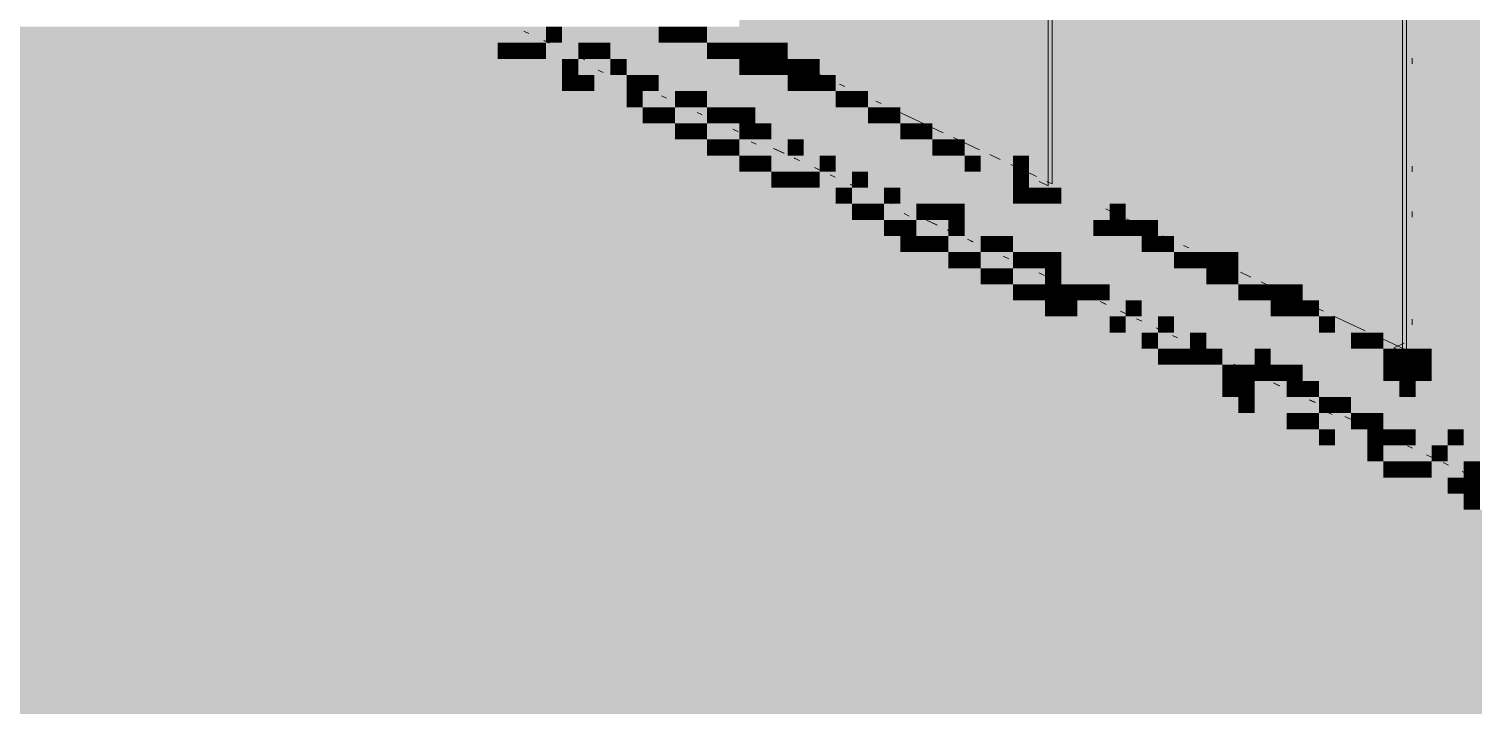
# Paper-space layout '03 3D Building and Roof' of a CAD drawing. Header units: millimetres. Extents: x 5 to 415, y 5 to 292.
# Drawn here: x 197.31 to 212.26, y 167.14 to 174.14 of the extents above; entities that cross this region are included whole.
import ezdxf

# ---------------------------------------------------------------- set-up
doc = ezdxf.new("R2010")
doc.units = ezdxf.units.MM
doc.layers.add('EXISTING', color=7, linetype='Continuous')
doc.layers.add('IMAGES', color=7, linetype='Continuous')

# ---------------------------------------------------------------- blocks, each defined once
blk = doc.blocks.new('SHEET_03')
at = {"layer": 'EXISTING', "color": 250, "lineweight": 9}
for p, q in [((207.858, 181.887), (207.858, 172.52)), ((207.9, 181.698), (207.9, 172.54)), ((211.526, 180.165), (211.526, 170.799)), ((211.567, 179.976), (211.567, 170.818)), ((202.484, 174.096), (202.431, 174.121)), ((202.692, 173.999), (202.639, 174.024)), ((202.695, 173.997), (202.642, 174.022)), ((203.062, 173.825), (203.01, 173.85)), ((203.065, 173.824), (203.012, 173.849)), ((205.377, 173.724), (204.894, 173.951)), ((211.626, 173.781), (211.626, 173.84)), ((203.254, 173.693), (203.201, 173.718)), ((205.592, 173.623), (205.484, 173.674)), ((203.697, 173.527), (203.644, 173.552)), ((203.698, 173.527), (203.645, 173.551)), ((205.753, 173.548), (205.699, 173.573)), ((203.909, 173.427), (203.856, 173.452)), ((203.909, 173.428), (203.856, 173.452)), ((205.967, 173.447), (205.86, 173.497)), ((206.129, 173.371), (206.075, 173.397)), ((204.279, 173.254), (204.226, 173.279)), ((204.279, 173.254), (204.226, 173.279)), ((206.773, 173.069), (206.29, 173.296)), ((204.648, 173.081), (204.595, 173.105)), ((204.649, 173.08), (204.596, 173.105)), ((204.837, 172.95), (204.784, 172.975)), ((207.148, 172.893), (206.88, 173.019)), ((205.123, 172.858), (205.017, 172.907)), ((205.125, 172.857), (205.019, 172.906)), ((205.281, 172.783), (205.229, 172.808)), ((205.284, 172.782), (205.231, 172.807)), ((207.363, 172.792), (207.256, 172.842)), ((205.492, 172.684), (205.44, 172.709)), ((205.495, 172.683), (205.442, 172.708)), ((205.654, 172.608), (205.601, 172.633)), ((207.524, 172.716), (207.471, 172.741)), ((207.739, 172.615), (207.632, 172.666)), ((211.626, 172.665), (211.626, 172.724)), ((205.862, 172.511), (205.809, 172.535)), ((205.865, 172.509), (205.812, 172.534)), ((207.858, 172.52), (207.767, 172.563)), ((207.9, 172.54), (207.846, 172.565)), ((206.231, 172.337), (206.179, 172.362)), ((206.236, 172.335), (206.183, 172.36)), ((206.42, 172.207), (206.367, 172.232)), ((208.561, 172.229), (208.454, 172.28)), ((208.722, 172.154), (208.668, 172.179)), ((211.626, 172.196), (211.626, 172.254)), ((206.706, 172.114), (206.601, 172.164)), ((206.711, 172.112), (206.606, 172.161)), ((206.865, 172.04), (206.812, 172.065)), ((206.87, 172.037), (206.817, 172.062)), ((208.937, 172.053), (208.829, 172.103)), ((207.076, 171.941), (207.023, 171.966)), ((207.082, 171.938), (207.029, 171.963)), ((207.24, 171.863), (207.187, 171.888)), ((209.098, 171.977), (209.044, 172.003)), ((209.313, 171.877), (209.259, 171.902)), ((207.445, 171.767), (207.392, 171.792)), ((207.452, 171.764), (207.399, 171.789)), ((209.742, 171.675), (209.42, 171.826)), ((207.611, 171.69), (207.558, 171.715)), ((207.815, 171.594), (207.762, 171.619)), ((207.822, 171.59), (207.769, 171.615)), ((209.957, 171.574), (209.849, 171.625)), ((210.118, 171.499), (210.064, 171.524)), ((210.333, 171.398), (210.225, 171.448)), ((208.298, 171.367), (208.192, 171.417)), ((208.29, 171.371), (208.237, 171.396)), ((208.448, 171.297), (208.395, 171.321)), ((208.457, 171.292), (208.404, 171.317)), ((210.494, 171.322), (210.44, 171.347)), ((208.659, 171.197), (208.606, 171.222)), ((208.668, 171.193), (208.615, 171.218)), ((208.827, 171.119), (208.774, 171.143)), ((210.708, 171.221), (210.655, 171.247)), ((211.138, 171.02), (210.816, 171.171)), ((211.626, 171.08), (211.626, 171.139)), ((209.028, 171.024), (208.976, 171.049)), ((209.038, 171.019), (208.986, 171.044)), ((209.197, 170.945), (209.144, 170.97)), ((209.398, 170.851), (209.345, 170.875)), ((209.409, 170.846), (209.356, 170.87)), ((211.567, 170.818), (211.245, 170.969)), ((211.434, 170.842), (211.542, 170.892)), ((211.526, 170.799), (211.434, 170.842)), ((209.885, 170.622), (209.779, 170.672)), ((209.873, 170.628), (209.82, 170.652)), ((210.031, 170.553), (209.978, 170.578)), ((210.043, 170.548), (209.99, 170.572)), ((210.242, 170.454), (210.19, 170.479)), ((210.255, 170.448), (210.202, 170.473)), ((210.413, 170.374), (210.361, 170.399)), ((210.612, 170.281), (210.559, 170.305)), ((210.625, 170.275), (210.572, 170.299)), ((210.784, 170.2), (210.731, 170.225)), ((210.799, 170.151), (210.746, 170.176)), ((210.981, 170.107), (210.928, 170.132)), ((210.995, 170.101), (210.942, 170.126)), ((211.245, 169.983), (211.192, 170.008)), ((211.26, 169.977), (211.207, 170.001)), ((211.418, 169.902), (211.365, 169.927)), ((211.456, 169.884), (211.403, 169.909)), ((211.63, 169.803), (211.577, 169.828)), ((211.826, 169.711), (211.773, 169.736)), ((211.841, 169.703), (211.788, 169.728)), ((212, 169.629), (211.947, 169.654)), ((212.195, 169.537), (212.142, 169.562)), ((212.211, 169.53), (212.159, 169.555))]:
    blk.add_line(p, q, dxfattribs=at)
at = {"layer": 'IMAGES', "color": 7}
for points in [[(212.16, 169.833), (212.326, 169.833), (212.16, 184.5), (212.326, 184.5)], [(204.661, 174), (204.828, 174), (204.661, 183.167), (204.828, 183.167)], [(207.994, 172.5), (208.161, 172.5), (207.994, 181.833), (208.161, 181.833)], [(204.828, 174), (207.661, 174), (204.828, 181.667), (207.661, 181.667)], [(207.661, 172.667), (207.827, 172.667), (207.661, 181.667), (207.827, 181.667)], [(207.827, 172.667), (207.994, 172.667), (207.827, 181.667), (207.994, 181.667)], [(208.161, 172), (208.327, 172), (208.161, 181.5), (208.327, 181.5)], [(208.327, 172.167), (208.494, 172.167), (208.327, 181.333), (208.494, 181.333)], [(208.494, 172.333), (211.327, 172.333), (208.494, 180), (211.327, 180)], [(211.327, 170.833), (211.66, 170.833), (211.327, 180), (211.66, 180)], [(211.827, 170.667), (211.993, 170.667), (211.827, 180), (211.993, 180)], [(211.993, 170.667), (212.16, 170.667), (211.993, 180), (212.16, 180)], [(211.66, 170.833), (211.827, 170.833), (211.66, 179.833), (211.827, 179.833)], [(146.339, 174), (201.828, 174), (146.339, 174.167), (201.828, 174.167)], [(201.828, 174), (202.162, 174), (201.828, 174.167), (202.162, 174.167)], [(202.162, 174), (202.662, 174), (202.162, 174.167), (202.662, 174.167)], [(202.662, 174), (202.828, 174), (202.662, 174.167), (202.828, 174.167)], [(202.828, 174), (203.162, 174), (202.828, 174.167), (203.162, 174.167)], [(203.162, 174), (203.828, 174), (203.162, 174.167), (203.828, 174.167)], [(203.828, 174), (203.995, 174), (203.828, 174.167), (203.995, 174.167)], [(203.995, 174), (204.161, 174), (203.995, 174.167), (204.161, 174.167)], [(204.161, 174), (204.328, 174), (204.161, 174.167), (204.328, 174.167)], [(204.328, 174), (204.661, 174), (204.328, 174.167), (204.661, 174.167)], [(146.672, 173.833), (202.162, 173.833), (146.672, 174), (202.162, 174)], [(202.162, 173.833), (202.328, 173.833), (202.162, 174), (202.328, 174)], [(202.328, 173.833), (202.495, 173.833), (202.328, 174), (202.495, 174)], [(202.495, 173.833), (202.662, 173.833), (202.495, 174), (202.662, 174)], [(202.662, 173.833), (202.995, 173.833), (202.662, 174), (202.995, 174)], [(202.995, 173.833), (203.162, 173.833), (202.995, 174), (203.162, 174)], [(203.162, 173.833), (203.328, 173.833), (203.162, 174), (203.328, 174)], [(203.328, 173.833), (203.995, 173.833), (203.328, 174), (203.995, 174)], [(203.995, 173.833), (204.328, 173.833), (203.995, 174), (204.328, 174)], [(204.328, 173.833), (204.495, 173.833), (204.328, 174), (204.495, 174)], [(204.495, 173.833), (204.661, 173.833), (204.495, 174), (204.661, 174)], [(204.661, 173.833), (204.828, 173.833), (204.661, 174), (204.828, 174)], [(204.828, 173.833), (204.994, 173.833), (204.828, 174), (204.994, 174)], [(204.994, 173.833), (205.161, 173.833), (204.994, 174), (205.161, 174)], [(205.161, 173.833), (207.661, 173.833), (205.161, 174), (207.661, 174)], [(147.005, 173.667), (202.495, 173.667), (147.005, 173.833), (202.495, 173.833)], [(202.495, 173.667), (202.828, 173.667), (202.495, 173.833), (202.828, 173.833)], [(202.828, 173.667), (202.995, 173.667), (202.828, 173.833), (202.995, 173.833)], [(202.995, 173.667), (203.328, 173.667), (202.995, 173.833), (203.328, 173.833)], [(203.328, 173.667), (203.495, 173.667), (203.328, 173.833), (203.495, 173.833)], [(203.495, 173.667), (203.828, 173.667), (203.495, 173.833), (203.828, 173.833)], [(203.828, 173.667), (204.661, 173.667), (203.828, 173.833), (204.661, 173.833)], [(204.661, 173.667), (204.828, 173.667), (204.661, 173.833), (204.828, 173.833)], [(204.828, 173.667), (204.994, 173.667), (204.828, 173.833), (204.994, 173.833)], [(204.994, 173.667), (205.161, 173.667), (204.994, 173.833), (205.161, 173.833)], [(205.161, 173.667), (205.328, 173.667), (205.161, 173.833), (205.328, 173.833)], [(205.328, 173.667), (205.494, 173.667), (205.328, 173.833), (205.494, 173.833)], [(205.494, 173.667), (207.661, 173.667), (205.494, 173.833), (207.661, 173.833)], [(147.505, 173.5), (202.828, 173.5), (147.505, 173.667), (202.828, 173.667)], [(202.828, 173.5), (202.995, 173.5), (202.828, 173.667), (202.995, 173.667)], [(202.995, 173.5), (203.162, 173.5), (202.995, 173.667), (203.162, 173.667)], [(203.162, 173.5), (203.495, 173.5), (203.162, 173.667), (203.495, 173.667)], [(203.495, 173.5), (203.661, 173.5), (203.495, 173.667), (203.661, 173.667)], [(203.661, 173.5), (203.828, 173.5), (203.661, 173.667), (203.828, 173.667)], [(203.828, 173.5), (204.161, 173.5), (203.828, 173.667), (204.161, 173.667)], [(204.161, 173.5), (204.828, 173.5), (204.161, 173.667), (204.828, 173.667)], [(204.828, 173.5), (205.161, 173.5), (204.828, 173.667), (205.161, 173.667)], [(205.161, 173.5), (205.328, 173.5), (205.161, 173.667), (205.328, 173.667)], [(205.328, 173.5), (205.494, 173.5), (205.328, 173.667), (205.494, 173.667)], [(205.494, 173.5), (205.661, 173.5), (205.494, 173.667), (205.661, 173.667)], [(205.661, 173.5), (207.661, 173.5), (205.661, 173.667), (207.661, 173.667)], [(147.838, 173.333), (203.162, 173.333), (147.838, 173.5), (203.162, 173.5)], [(203.162, 173.333), (203.495, 173.333), (203.162, 173.5), (203.495, 173.5)], [(203.495, 173.333), (203.661, 173.333), (203.495, 173.5), (203.661, 173.5)], [(203.661, 173.333), (203.995, 173.333), (203.661, 173.5), (203.995, 173.5)], [(203.995, 173.333), (204.161, 173.333), (203.995, 173.5), (204.161, 173.5)], [(204.161, 173.333), (204.328, 173.333), (204.161, 173.5), (204.328, 173.5)], [(204.328, 173.333), (204.661, 173.333), (204.328, 173.5), (204.661, 173.5)], [(204.661, 173.333), (205.161, 173.333), (204.661, 173.5), (205.161, 173.5)], [(205.161, 173.333), (205.661, 173.333), (205.161, 173.5), (205.661, 173.5)], [(205.661, 173.333), (205.828, 173.333), (205.661, 173.5), (205.828, 173.5)], [(205.828, 173.333), (205.994, 173.333), (205.828, 173.5), (205.994, 173.5)], [(205.994, 173.333), (207.661, 173.333), (205.994, 173.5), (207.661, 173.5)], [(148.172, 173.167), (203.661, 173.167), (148.172, 173.333), (203.661, 173.333)], [(203.661, 173.167), (203.828, 173.167), (203.661, 173.333), (203.828, 173.333)], [(203.828, 173.167), (203.995, 173.167), (203.828, 173.333), (203.995, 173.333)], [(203.995, 173.167), (204.328, 173.167), (203.995, 173.333), (204.328, 173.333)], [(204.328, 173.167), (204.495, 173.167), (204.328, 173.333), (204.495, 173.333)], [(204.495, 173.167), (204.661, 173.167), (204.495, 173.333), (204.661, 173.333)], [(204.661, 173.167), (204.828, 173.167), (204.661, 173.333), (204.828, 173.333)], [(204.828, 173.167), (205.661, 173.167), (204.828, 173.333), (205.661, 173.333)], [(205.661, 173.167), (205.994, 173.167), (205.661, 173.333), (205.994, 173.333)], [(205.994, 173.167), (206.161, 173.167), (205.994, 173.333), (206.161, 173.333)], [(206.161, 173.167), (206.328, 173.167), (206.161, 173.333), (206.328, 173.333)], [(206.328, 173.167), (207.661, 173.167), (206.328, 173.333), (207.661, 173.333)], [(148.505, 173), (203.995, 173), (148.505, 173.167), (203.995, 173.167)], [(203.995, 173), (204.161, 173), (203.995, 173.167), (204.161, 173.167)], [(204.161, 173), (204.328, 173), (204.161, 173.167), (204.328, 173.167)], [(204.328, 173), (204.661, 173), (204.328, 173.167), (204.661, 173.167)], [(204.661, 173), (204.828, 173), (204.661, 173.167), (204.828, 173.167)], [(204.828, 173), (204.994, 173), (204.828, 173.167), (204.994, 173.167)], [(204.994, 173), (205.328, 173), (204.994, 173.167), (205.328, 173.167)], [(205.328, 173), (205.994, 173), (205.328, 173.167), (205.994, 173.167)], [(205.994, 173), (206.328, 173), (205.994, 173.167), (206.328, 173.167)], [(206.328, 173), (206.494, 173), (206.328, 173.167), (206.494, 173.167)], [(206.494, 173), (206.661, 173), (206.494, 173.167), (206.661, 173.167)], [(206.661, 173), (207.661, 173), (206.661, 173.167), (207.661, 173.167)], [(148.838, 172.833), (204.328, 172.833), (148.838, 173), (204.328, 173)], [(204.328, 172.833), (204.495, 172.833), (204.328, 173), (204.495, 173)], [(204.495, 172.833), (204.661, 172.833), (204.495, 173), (204.661, 173)], [(204.661, 172.833), (205.161, 172.833), (204.661, 173), (205.161, 173)], [(205.161, 172.833), (205.328, 172.833), (205.161, 173), (205.328, 173)], [(205.328, 172.833), (205.661, 172.833), (205.328, 173), (205.661, 173)], [(205.661, 172.833), (206.328, 172.833), (205.661, 173), (206.328, 173)], [(206.328, 172.833), (206.661, 172.833), (206.328, 173), (206.661, 173)], [(206.661, 172.833), (206.827, 172.833), (206.661, 173), (206.827, 173)], [(206.827, 172.833), (206.994, 172.833), (206.827, 173), (206.994, 173)], [(206.994, 172.833), (207.661, 172.833), (206.994, 173), (207.661, 173)], [(149.172, 172.667), (204.661, 172.667), (149.172, 172.833), (204.661, 172.833)], [(204.661, 172.667), (204.828, 172.667), (204.661, 172.833), (204.828, 172.833)], [(204.828, 172.667), (204.994, 172.667), (204.828, 172.833), (204.994, 172.833)], [(204.994, 172.667), (205.494, 172.667), (204.994, 172.833), (205.494, 172.833)], [(205.494, 172.667), (205.661, 172.667), (205.494, 172.833), (205.661, 172.833)], [(205.661, 172.667), (205.994, 172.667), (205.661, 172.833), (205.994, 172.833)], [(205.994, 172.667), (206.661, 172.667), (205.994, 172.833), (206.661, 172.833)], [(206.661, 172.667), (206.994, 172.667), (206.661, 172.833), (206.994, 172.833)], [(206.994, 172.667), (207.161, 172.667), (206.994, 172.833), (207.161, 172.833)], [(207.161, 172.667), (207.494, 172.667), (207.161, 172.833), (207.494, 172.833)], [(207.494, 172.667), (207.661, 172.667), (207.494, 172.833), (207.661, 172.833)], [(149.505, 172.5), (204.994, 172.5), (149.505, 172.667), (204.994, 172.667)], [(204.994, 172.5), (205.161, 172.5), (204.994, 172.667), (205.161, 172.667)], [(205.161, 172.5), (205.328, 172.5), (205.161, 172.667), (205.328, 172.667)], [(205.328, 172.5), (205.494, 172.5), (205.328, 172.667), (205.494, 172.667)], [(205.494, 172.5), (205.828, 172.5), (205.494, 172.667), (205.828, 172.667)], [(205.828, 172.5), (205.994, 172.5), (205.828, 172.667), (205.994, 172.667)], [(205.994, 172.5), (206.328, 172.5), (205.994, 172.667), (206.328, 172.667)], [(206.328, 172.5), (206.994, 172.5), (206.328, 172.667), (206.994, 172.667)], [(206.994, 172.5), (207.494, 172.5), (206.994, 172.667), (207.494, 172.667)], [(207.494, 172.5), (207.661, 172.5), (207.494, 172.667), (207.661, 172.667)], [(207.661, 172.5), (207.994, 172.5), (207.661, 172.667), (207.994, 172.667)], [(149.838, 172.333), (205.328, 172.333), (149.838, 172.5), (205.328, 172.5)], [(205.328, 172.333), (205.661, 172.333), (205.328, 172.5), (205.661, 172.5)], [(205.661, 172.333), (205.828, 172.333), (205.661, 172.5), (205.828, 172.5)], [(205.828, 172.333), (206.161, 172.333), (205.828, 172.5), (206.161, 172.5)], [(206.161, 172.333), (206.328, 172.333), (206.161, 172.5), (206.328, 172.5)], [(206.328, 172.333), (206.661, 172.333), (206.328, 172.5), (206.661, 172.5)], [(206.661, 172.333), (207.494, 172.333), (206.661, 172.5), (207.494, 172.5)], [(207.494, 172.333), (207.661, 172.333), (207.494, 172.5), (207.661, 172.5)], [(207.661, 172.333), (207.827, 172.333), (207.661, 172.5), (207.827, 172.5)], [(207.827, 172.333), (207.994, 172.333), (207.827, 172.5), (207.994, 172.5)], [(207.994, 172.167), (208.161, 172.167), (207.994, 172.5), (208.161, 172.5)], [(150.338, 172.167), (205.828, 172.167), (150.338, 172.333), (205.828, 172.333)], [(205.828, 172.167), (205.994, 172.167), (205.828, 172.333), (205.994, 172.333)], [(205.994, 172.167), (206.161, 172.167), (205.994, 172.333), (206.161, 172.333)], [(206.161, 172.167), (206.494, 172.167), (206.161, 172.333), (206.494, 172.333)], [(206.494, 172.167), (206.661, 172.167), (206.494, 172.333), (206.661, 172.333)], [(206.661, 172.167), (206.827, 172.167), (206.661, 172.333), (206.827, 172.333)], [(206.827, 172.167), (206.994, 172.167), (206.827, 172.333), (206.994, 172.333)], [(206.994, 172.167), (207.661, 172.167), (206.994, 172.333), (207.661, 172.333)], [(207.661, 172.167), (207.994, 172.167), (207.661, 172.333), (207.994, 172.333)], [(208.494, 172.167), (208.66, 172.167), (208.494, 172.333), (208.66, 172.333)], [(208.66, 172.167), (211.327, 172.167), (208.66, 172.333), (211.327, 172.333)], [(150.671, 172), (206.161, 172), (150.671, 172.167), (206.161, 172.167)], [(206.161, 172), (206.328, 172), (206.161, 172.167), (206.328, 172.167)], [(206.328, 172), (206.494, 172), (206.328, 172.167), (206.494, 172.167)], [(206.494, 172), (206.827, 172), (206.494, 172.167), (206.827, 172.167)], [(206.827, 172), (206.994, 172), (206.827, 172.167), (206.994, 172.167)], [(206.994, 172), (207.327, 172), (206.994, 172.167), (207.327, 172.167)], [(207.327, 172), (208.161, 172), (207.327, 172.167), (208.161, 172.167)], [(208.327, 172), (208.494, 172), (208.327, 172.167), (208.494, 172.167)], [(208.494, 172), (208.66, 172), (208.494, 172.167), (208.66, 172.167)], [(208.66, 172), (208.827, 172), (208.66, 172.167), (208.827, 172.167)], [(208.827, 172), (208.994, 172), (208.827, 172.167), (208.994, 172.167)], [(208.994, 172), (211.327, 172), (208.994, 172.167), (211.327, 172.167)], [(151.005, 171.833), (206.328, 171.833), (151.005, 172), (206.328, 172)], [(206.328, 171.833), (206.494, 171.833), (206.328, 172), (206.494, 172)], [(206.494, 171.833), (206.661, 171.833), (206.494, 172), (206.661, 172)], [(206.661, 171.833), (206.827, 171.833), (206.661, 172), (206.827, 172)], [(206.827, 171.833), (207.161, 171.833), (206.827, 172), (207.161, 172)], [(207.161, 171.833), (207.327, 171.833), (207.161, 172), (207.327, 172)], [(207.327, 171.833), (207.494, 171.833), (207.327, 172), (207.494, 172)], [(207.494, 171.833), (207.827, 171.833), (207.494, 172), (207.827, 172)], [(207.827, 171.833), (208.327, 171.833), (207.827, 172), (208.327, 172)], [(208.327, 171.833), (208.827, 171.833), (208.327, 172), (208.827, 172)], [(208.827, 171.833), (208.994, 171.833), (208.827, 172), (208.994, 172)], [(208.994, 171.833), (209.16, 171.833), (208.994, 172), (209.16, 172)], [(209.16, 171.833), (211.327, 171.833), (209.16, 172), (211.327, 172)], [(151.338, 171.667), (206.827, 171.667), (151.338, 171.833), (206.827, 171.833)], [(206.827, 171.667), (206.994, 171.667), (206.827, 171.833), (206.994, 171.833)], [(206.994, 171.667), (207.161, 171.667), (206.994, 171.833), (207.161, 171.833)], [(207.161, 171.667), (207.494, 171.667), (207.161, 171.833), (207.494, 171.833)], [(207.494, 171.667), (207.661, 171.667), (207.494, 171.833), (207.661, 171.833)], [(207.661, 171.667), (207.827, 171.667), (207.661, 171.833), (207.827, 171.833)], [(207.827, 171.667), (207.994, 171.667), (207.827, 171.833), (207.994, 171.833)], [(207.994, 171.667), (208.827, 171.667), (207.994, 171.833), (208.827, 171.833)], [(208.827, 171.667), (209.16, 171.667), (208.827, 171.833), (209.16, 171.833)], [(209.16, 171.667), (209.327, 171.667), (209.16, 171.833), (209.327, 171.833)], [(209.327, 171.667), (209.494, 171.667), (209.327, 171.833), (209.494, 171.833)], [(209.494, 171.667), (209.66, 171.667), (209.494, 171.833), (209.66, 171.833)], [(209.66, 171.667), (209.827, 171.667), (209.66, 171.833), (209.827, 171.833)], [(209.827, 171.5), (211.327, 171.5), (209.827, 171.833), (211.327, 171.833)], [(151.671, 171.5), (207.161, 171.5), (151.671, 171.667), (207.161, 171.667)], [(207.161, 171.5), (207.327, 171.5), (207.161, 171.667), (207.327, 171.667)], [(207.327, 171.5), (207.494, 171.5), (207.327, 171.667), (207.494, 171.667)], [(207.494, 171.5), (207.827, 171.5), (207.494, 171.667), (207.827, 171.667)], [(207.827, 171.5), (207.994, 171.5), (207.827, 171.667), (207.994, 171.667)], [(207.994, 171.5), (208.494, 171.5), (207.994, 171.667), (208.494, 171.667)], [(208.494, 171.5), (209.16, 171.5), (208.494, 171.667), (209.16, 171.667)], [(209.16, 171.5), (209.494, 171.5), (209.16, 171.667), (209.494, 171.667)], [(209.494, 171.5), (209.66, 171.5), (209.494, 171.667), (209.66, 171.667)], [(209.66, 171.5), (209.827, 171.5), (209.66, 171.667), (209.827, 171.667)], [(152.004, 171.333), (207.494, 171.333), (152.004, 171.5), (207.494, 171.5)], [(207.494, 171.333), (207.661, 171.333), (207.494, 171.5), (207.661, 171.5)], [(207.661, 171.333), (207.827, 171.333), (207.661, 171.5), (207.827, 171.5)], [(207.827, 171.333), (207.994, 171.333), (207.827, 171.5), (207.994, 171.5)], [(207.994, 171.333), (208.161, 171.333), (207.994, 171.5), (208.161, 171.5)], [(208.161, 171.333), (208.327, 171.333), (208.161, 171.5), (208.327, 171.5)], [(208.327, 171.333), (208.494, 171.333), (208.327, 171.5), (208.494, 171.5)], [(208.494, 171.333), (208.827, 171.333), (208.494, 171.5), (208.827, 171.5)], [(208.827, 171.333), (209.494, 171.333), (208.827, 171.5), (209.494, 171.5)], [(209.494, 171.333), (209.827, 171.333), (209.494, 171.5), (209.827, 171.5)], [(209.827, 171.333), (209.994, 171.333), (209.827, 171.5), (209.994, 171.5)], [(209.994, 171.333), (210.16, 171.333), (209.994, 171.5), (210.16, 171.5)], [(210.16, 171.333), (210.327, 171.333), (210.16, 171.5), (210.327, 171.5)], [(210.327, 171.333), (210.493, 171.333), (210.327, 171.5), (210.493, 171.5)], [(210.493, 171.333), (211.327, 171.333), (210.493, 171.5), (211.327, 171.5)], [(152.504, 171.167), (207.827, 171.167), (152.504, 171.333), (207.827, 171.333)], [(207.827, 171.167), (207.994, 171.167), (207.827, 171.333), (207.994, 171.333)], [(207.994, 171.167), (208.161, 171.167), (207.994, 171.333), (208.161, 171.333)], [(208.161, 171.167), (208.66, 171.167), (208.161, 171.333), (208.66, 171.333)], [(208.66, 171.167), (208.827, 171.167), (208.66, 171.333), (208.827, 171.333)], [(208.827, 171.167), (209.16, 171.167), (208.827, 171.333), (209.16, 171.333)], [(209.16, 171.167), (209.827, 171.167), (209.16, 171.333), (209.827, 171.333)], [(209.827, 171.167), (210.16, 171.167), (209.827, 171.333), (210.16, 171.333)], [(210.16, 171.167), (210.327, 171.167), (210.16, 171.333), (210.327, 171.333)], [(210.327, 171.167), (210.493, 171.167), (210.327, 171.333), (210.493, 171.333)], [(210.493, 171.167), (210.66, 171.167), (210.493, 171.333), (210.66, 171.333)], [(210.66, 171.167), (211.327, 171.167), (210.66, 171.333), (211.327, 171.333)], [(152.838, 171), (208.161, 171), (152.838, 171.167), (208.161, 171.167)], [(208.161, 171), (208.494, 171), (208.161, 171.167), (208.494, 171.167)], [(208.494, 171), (208.66, 171), (208.494, 171.167), (208.66, 171.167)], [(208.66, 171), (208.994, 171), (208.66, 171.167), (208.994, 171.167)], [(208.994, 171), (209.16, 171), (208.994, 171.167), (209.16, 171.167)], [(209.16, 171), (209.494, 171), (209.16, 171.167), (209.494, 171.167)], [(209.494, 171), (210.16, 171), (209.494, 171.167), (210.16, 171.167)], [(210.16, 171), (210.66, 171), (210.16, 171.167), (210.66, 171.167)], [(210.66, 171), (210.827, 171), (210.66, 171.167), (210.827, 171.167)], [(210.827, 171), (211.327, 171), (210.827, 171.167), (211.327, 171.167)], [(153.004, 170.833), (208.494, 170.833), (153.004, 171), (208.494, 171)], [(208.494, 170.833), (208.827, 170.833), (208.494, 171), (208.827, 171)], [(208.827, 170.833), (208.994, 170.833), (208.827, 171), (208.994, 171)], [(208.994, 170.833), (209.327, 170.833), (208.994, 171), (209.327, 171)], [(209.327, 170.833), (209.494, 170.833), (209.327, 171), (209.494, 171)], [(209.494, 170.833), (209.994, 170.833), (209.494, 171), (209.994, 171)], [(209.994, 170.833), (210.66, 170.833), (209.994, 171), (210.66, 171)], [(210.66, 170.833), (210.993, 170.833), (210.66, 171), (210.993, 171)], [(210.993, 170.833), (211.16, 170.833), (210.993, 171), (211.16, 171)], [(211.16, 170.833), (211.327, 170.833), (211.16, 171), (211.327, 171)], [(153.504, 170.667), (208.994, 170.667), (153.504, 170.833), (208.994, 170.833)], [(208.994, 170.667), (209.16, 170.667), (208.994, 170.833), (209.16, 170.833)], [(209.16, 170.667), (209.327, 170.667), (209.16, 170.833), (209.327, 170.833)], [(209.327, 170.667), (209.494, 170.667), (209.327, 170.833), (209.494, 170.833)], [(209.494, 170.667), (209.66, 170.667), (209.494, 170.833), (209.66, 170.833)], [(209.66, 170.667), (209.994, 170.667), (209.66, 170.833), (209.994, 170.833)], [(209.994, 170.667), (210.16, 170.667), (209.994, 170.833), (210.16, 170.833)], [(210.16, 170.667), (210.993, 170.667), (210.16, 170.833), (210.993, 170.833)], [(210.993, 170.667), (211.327, 170.667), (210.993, 170.833), (211.327, 170.833)], [(211.327, 170.667), (211.493, 170.667), (211.327, 170.833), (211.493, 170.833)], [(211.493, 170.667), (211.66, 170.667), (211.493, 170.833), (211.66, 170.833)], [(211.66, 170.667), (211.827, 170.667), (211.66, 170.833), (211.827, 170.833)], [(153.837, 170.5), (209.327, 170.5), (153.837, 170.667), (209.327, 170.667)], [(209.327, 170.5), (209.66, 170.5), (209.327, 170.667), (209.66, 170.667)], [(209.66, 170.5), (209.827, 170.5), (209.66, 170.667), (209.827, 170.667)], [(209.827, 170.5), (209.994, 170.5), (209.827, 170.667), (209.994, 170.667)], [(209.994, 170.5), (210.16, 170.5), (209.994, 170.667), (210.16, 170.667)], [(210.16, 170.5), (210.327, 170.5), (210.16, 170.667), (210.327, 170.667)], [(210.327, 170.5), (210.493, 170.5), (210.327, 170.667), (210.493, 170.667)], [(210.493, 170.5), (211.327, 170.5), (210.493, 170.667), (211.327, 170.667)], [(211.327, 170.5), (211.493, 170.5), (211.327, 170.667), (211.493, 170.667)], [(211.493, 170.5), (211.66, 170.5), (211.493, 170.667), (211.66, 170.667)], [(211.66, 170.5), (211.827, 170.5), (211.66, 170.667), (211.827, 170.667)], [(211.827, 170.5), (212.16, 170.5), (211.827, 170.667), (212.16, 170.667)], [(154.171, 170.333), (209.66, 170.333), (154.171, 170.5), (209.66, 170.5)], [(209.66, 170.333), (209.827, 170.333), (209.66, 170.5), (209.827, 170.5)], [(209.827, 170.333), (209.994, 170.333), (209.827, 170.5), (209.994, 170.5)], [(209.994, 170.333), (210.327, 170.333), (209.994, 170.5), (210.327, 170.5)], [(210.327, 170.333), (210.493, 170.333), (210.327, 170.5), (210.493, 170.5)], [(210.493, 170.333), (210.66, 170.333), (210.493, 170.5), (210.66, 170.5)], [(210.66, 170.333), (210.993, 170.333), (210.66, 170.5), (210.993, 170.5)], [(210.993, 170.333), (211.493, 170.333), (210.993, 170.5), (211.493, 170.5)], [(211.493, 170.333), (211.66, 170.333), (211.493, 170.5), (211.66, 170.5)], [(211.66, 170.333), (212.16, 170.333), (211.66, 170.5), (212.16, 170.5)], [(154.504, 170.167), (209.827, 170.167), (154.504, 170.333), (209.827, 170.333)], [(209.827, 170.167), (209.994, 170.167), (209.827, 170.333), (209.994, 170.333)], [(209.994, 170.167), (210.327, 170.167), (209.994, 170.333), (210.327, 170.333)], [(210.327, 170.167), (210.66, 170.167), (210.327, 170.333), (210.66, 170.333)], [(210.66, 170.167), (210.827, 170.167), (210.66, 170.333), (210.827, 170.333)], [(210.827, 170.167), (210.993, 170.167), (210.827, 170.333), (210.993, 170.333)], [(210.993, 170.167), (211.327, 170.167), (210.993, 170.333), (211.327, 170.333)], [(211.327, 170.167), (212.16, 170.167), (211.327, 170.333), (212.16, 170.333)], [(155.004, 170), (210.327, 170), (155.004, 170.167), (210.327, 170.167)], [(210.327, 170), (210.493, 170), (210.327, 170.167), (210.493, 170.167)], [(210.493, 170), (210.66, 170), (210.493, 170.167), (210.66, 170.167)], [(210.66, 170), (210.993, 170), (210.66, 170.167), (210.993, 170.167)], [(210.993, 170), (211.16, 170), (210.993, 170.167), (211.16, 170.167)], [(211.16, 170), (211.327, 170), (211.16, 170.167), (211.327, 170.167)], [(211.327, 170), (211.66, 170), (211.327, 170.167), (211.66, 170.167)], [(211.66, 170), (212.16, 170), (211.66, 170.167), (212.16, 170.167)], [(155.17, 169.833), (210.66, 169.833), (155.17, 170), (210.66, 170)], [(210.66, 169.833), (210.827, 169.833), (210.66, 170), (210.827, 170)], [(210.827, 169.833), (211.16, 169.833), (210.827, 170), (211.16, 170)], [(211.16, 169.833), (211.327, 169.833), (211.16, 170), (211.327, 170)], [(211.327, 169.833), (211.493, 169.833), (211.327, 170), (211.493, 170)], [(211.493, 169.833), (211.66, 169.833), (211.493, 170), (211.66, 170)], [(211.66, 169.833), (211.993, 169.833), (211.66, 170), (211.993, 170)], [(211.993, 169.833), (212.16, 169.833), (211.993, 170), (212.16, 170)], [(155.504, 169.667), (211.16, 169.667), (155.504, 169.833), (211.16, 169.833)], [(211.16, 169.667), (211.327, 169.667), (211.16, 169.833), (211.327, 169.833)], [(211.327, 169.667), (211.827, 169.667), (211.327, 169.833), (211.827, 169.833)], [(211.827, 169.667), (211.993, 169.667), (211.827, 169.833), (211.993, 169.833)], [(211.993, 169.667), (212.326, 169.667), (211.993, 169.833), (212.326, 169.833)], [(156.004, 169.5), (211.327, 169.5), (156.004, 169.667), (211.327, 169.667)], [(211.327, 169.5), (211.493, 169.5), (211.327, 169.667), (211.493, 169.667)], [(211.493, 169.5), (211.66, 169.5), (211.493, 169.667), (211.66, 169.667)], [(211.66, 169.5), (211.827, 169.5), (211.66, 169.667), (211.827, 169.667)], [(211.827, 169.5), (212.16, 169.5), (211.827, 169.667), (212.16, 169.667)], [(212.16, 169.5), (212.326, 169.5), (212.16, 169.667), (212.326, 169.667)], [(156.337, 169.333), (211.66, 169.333), (156.337, 169.5), (211.66, 169.5)], [(211.66, 169.333), (211.993, 169.333), (211.66, 169.5), (211.993, 169.5)], [(211.993, 169.333), (212.16, 169.333), (211.993, 169.5), (212.16, 169.5)], [(212.16, 169.333), (212.326, 169.333), (212.16, 169.5), (212.326, 169.5)], [(156.67, 169.167), (212.16, 169.167), (156.67, 169.333), (212.16, 169.333)], [(212.16, 169.167), (212.326, 169.167), (212.16, 169.333), (212.326, 169.333)], [(157.003, 169), (212.493, 169), (157.003, 169.167), (212.493, 169.167)], [(157.337, 168.833), (212.826, 168.833), (157.337, 169), (212.826, 169)], [(157.67, 168.667), (213.16, 168.667), (157.67, 168.833), (213.16, 168.833)], [(158.17, 168.5), (213.493, 168.5), (158.17, 168.667), (213.493, 168.667)], [(158.337, 168.333), (213.826, 168.333), (158.337, 168.5), (213.826, 168.5)], [(158.836, 168.167), (214.326, 168.167), (158.836, 168.333), (214.326, 168.333)], [(159.17, 168), (214.659, 168), (159.17, 168.167), (214.659, 168.167)], [(159.503, 167.833), (214.826, 167.833), (159.503, 168), (214.826, 168)], [(160.003, 167.667), (215.326, 167.667), (160.003, 167.833), (215.326, 167.833)], [(160.17, 167.5), (215.659, 167.5), (160.17, 167.667), (215.659, 167.667)], [(160.503, 167.333), (216.159, 167.333), (160.503, 167.5), (216.159, 167.5)], [(161.003, 167.167), (216.326, 167.167), (161.003, 167.333), (216.326, 167.333)], [(161.336, 167), (216.659, 167), (161.336, 167.167), (216.659, 167.167)]]:
    blk.add_solid(points, dxfattribs=at)

psp = doc.layouts.new('03 3D Building and Roof')

# ---------------------------------------------------------------- block references
psp.add_blockref('SHEET_03', (0, 0))

doc.saveas('drawing.dxf')
